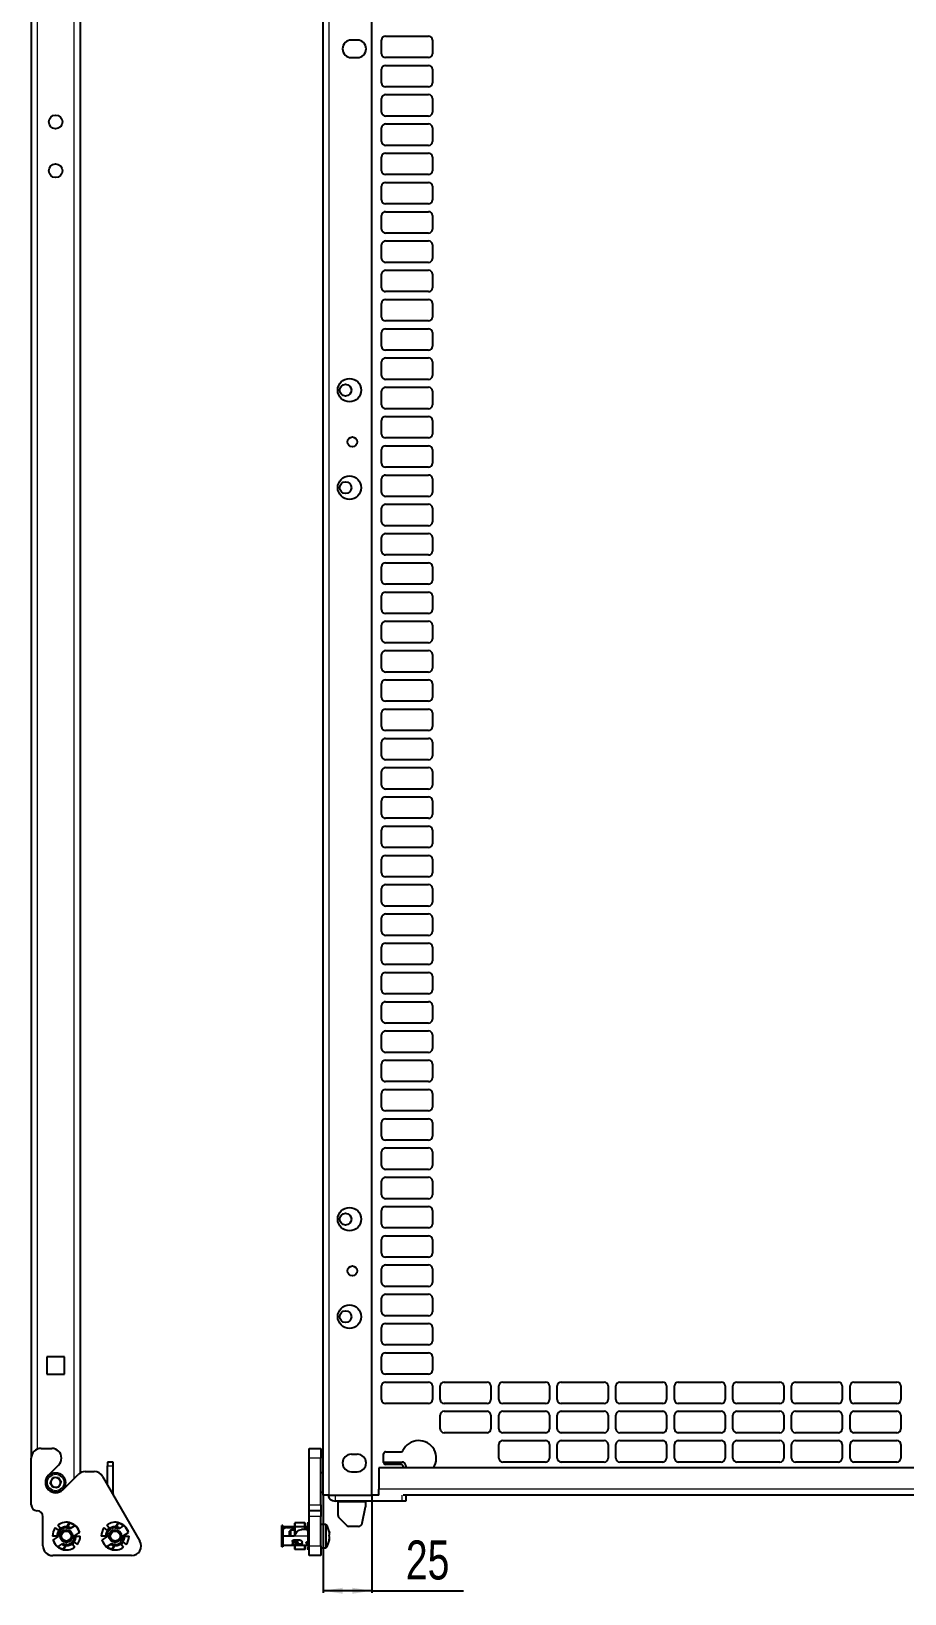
# Model space of a CAD drawing. Header units: millimetres. Extents: x -795 to 1020, y 148 to 1992.
# Drawn here: x 119 to 567, y 306 to 1107 of the extents above; entities that cross this region are included whole.
import ezdxf

# ---------------------------------------------------------------- set-up
doc = ezdxf.new("R2010")
doc.units = ezdxf.units.MM
doc.layers.add('FORMAT', color=7, linetype='Continuous')
doc.styles.add('SLDTEXTSTYLE0', font='TXT', dxfattribs={"width": 0.75})
doc.dimstyles.new('SLDDIMSTYLE0', dxfattribs={"dimtxt": 20, "dimasz": 10, "dimexe": 0, "dimexo": 0.0625, "dimgap": 5, "dimtad": 2, "dimdec": 1, "dimrnd": 1e-09, "dimzin": 12, "dimdsep": 46, "dimtxsty": 'SLDTEXTSTYLE0', "dimsah": 1, "dimcen": 0.09, "dimadec": 0, "dimazin": 3, "dimtfac": 1, "dimtofl": 0, "dimtmove": 0, "dimatfit": 3, "dimfxl": 0, "dimfrac": 2, "dimtolj": 1, "dimtzin": 12, "dimarcsym": 0})

# ---------------------------------------------------------------- blocks, each defined once
blk = doc.blocks.new('_D_7')
at = {"layer": 'FORMAT'}
for p, q in [((268.97, 356.13), (268.97, 306.14)), ((293.97, 356.13), (293.97, 306.14)), ((293.97, 307.14), (268.97, 307.14)), ((293.97, 307.14), (340.92, 307.14))]:
    blk.add_line(p, q, dxfattribs=at)
for points in [[(268.97, 307.14), (278.97, 305.6), (278.97, 308.68)], [(293.97, 307.14), (283.97, 308.68), (283.97, 305.6)]]:
    blk.add_solid(points, dxfattribs=at)
at = {"layer": 'FORMAT', "insert": (311.37, 332.92), "char_height": 20, "attachment_point": 1, "style": 'SLDTEXTSTYLE0'}
blk.add_mtext('25', dxfattribs=at)

msp = doc.modelspace()

# ---------------------------------------------------------------- linework, layer by layer
at = {"color": 8, "linetype": 'Continuous', "lineweight": 18}
for p, q in [((122.54, 1839.14), (122.54, 379.76)), ((141.34, 364.61), (141.34, 1839.14)), ((272.07, 356.14), (272.07, 1809.94)), ((158.44, 371.14), (161.44, 371.14)), ((267.82, 375.14), (261.82, 375.14)), ((161.2, 356.74), (161.44, 356.74)), ((275.07, 356.14), (275.07, 353.14)), ((290.72, 352.54), (276.57, 352.54)), ((926.47, 359.23), (297.47, 359.23)), ((309.42, 353.14), (309.42, 356.13)), ((261.82, 351.14), (267.82, 351.14)), ((267.82, 345.14), (261.82, 345.14)), ((248.52, 338.88), (248.52, 335.14)), ((261.12, 338.59), (261.12, 339.49)), ((270.14, 341.14), (270.14, 338.7)), ((270.14, 338.7), (270.14, 329.14)), ((270.58, 340.91), (270.58, 338.57)), ((270.58, 338.57), (270.58, 329.37)), ((248.52, 335.14), (248.52, 330.29)), ((253.72, 331.2), (253.72, 330.74)), ((261.12, 335.14), (254.12, 335.14)), ((257.02, 330.74), (257.02, 331.2)), ((260.87, 331.69), (260.87, 331.29)), ((261.12, 332.19), (261.12, 335.14)), ((261.12, 330.29), (261.12, 331.29)), ((261.82, 330.14), (267.82, 330.14))]:
    msp.add_line(p, q, dxfattribs=at)
at = {"color": 7, "linetype": 'Continuous', "lineweight": 25}
for p, q in [((144.44, 1839.14), (144.44, 367.52)), ((268.97, 356.14), (268.97, 1839.14)), ((119.44, 1809.94), (119.44, 375.14)), ((293.97, 356.14), (293.97, 1809.94)), ((286.47, 1102.14), (283.47, 1102.14)), ((298.97, 1095.14), (298.97, 1102.14)), ((300.97, 1104.14), (322.97, 1104.14)), ((324.97, 1102.14), (324.97, 1095.14)), ((283.47, 1093.14), (286.47, 1093.14)), ((322.97, 1093.14), (300.97, 1093.14)), ((298.97, 1080.14), (298.97, 1087.14)), ((300.97, 1089.14), (322.97, 1089.14)), ((324.97, 1087.14), (324.97, 1080.14)), ((322.97, 1078.14), (300.97, 1078.14)), ((300.97, 1074.14), (322.97, 1074.14)), ((298.97, 1065.14), (298.97, 1072.14)), ((324.97, 1072.14), (324.97, 1065.14)), ((322.97, 1063.14), (300.97, 1063.14)), ((300.97, 1059.14), (322.97, 1059.14)), ((298.97, 1050.14), (298.97, 1057.14)), ((324.97, 1057.14), (324.97, 1050.14)), ((298.97, 1035.14), (298.97, 1042.14)), ((322.97, 1048.14), (300.97, 1048.14)), ((300.97, 1044.14), (322.97, 1044.14)), ((324.97, 1042.14), (324.97, 1035.14)), ((298.97, 1020.14), (298.97, 1027.14)), ((322.97, 1033.14), (300.97, 1033.14)), ((300.97, 1029.14), (322.97, 1029.14)), ((324.97, 1027.14), (324.97, 1020.14)), ((322.97, 1018.14), (300.97, 1018.14)), ((298.97, 1005.14), (298.97, 1012.14)), ((300.97, 1014.14), (322.97, 1014.14)), ((324.97, 1012.14), (324.97, 1005.14)), ((322.97, 1003.14), (300.97, 1003.14)), ((298.97, 990.14), (298.97, 997.14)), ((300.97, 999.14), (322.97, 999.14)), ((324.97, 997.14), (324.97, 990.14)), ((322.97, 988.14), (300.97, 988.14)), ((298.97, 975.14), (298.97, 982.14)), ((300.97, 984.14), (322.97, 984.14)), ((324.97, 982.14), (324.97, 975.14)), ((322.97, 973.14), (300.97, 973.14)), ((298.97, 960.14), (298.97, 967.14)), ((300.97, 969.14), (322.97, 969.14)), ((324.97, 967.14), (324.97, 960.14)), ((322.97, 958.14), (300.97, 958.14)), ((300.97, 954.14), (322.97, 954.14)), ((298.97, 945.14), (298.97, 952.14)), ((324.97, 952.14), (324.97, 945.14)), ((322.97, 943.14), (300.97, 943.14)), ((300.97, 939.14), (322.97, 939.14)), ((298.97, 930.14), (298.97, 937.14)), ((324.97, 937.14), (324.97, 930.14)), ((298.97, 915.14), (298.97, 922.14)), ((322.97, 928.14), (300.97, 928.14)), ((300.97, 924.14), (322.97, 924.14)), ((324.97, 922.14), (324.97, 915.14)), ((298.97, 900.14), (298.97, 907.14)), ((322.97, 913.14), (300.97, 913.14)), ((300.97, 909.14), (322.97, 909.14)), ((324.97, 907.14), (324.97, 900.14)), ((322.97, 898.14), (300.97, 898.14)), ((298.97, 885.14), (298.97, 892.14)), ((300.97, 894.14), (322.97, 894.14)), ((324.97, 892.14), (324.97, 885.14)), ((322.97, 883.14), (300.97, 883.14)), ((298.97, 870.14), (298.97, 877.14)), ((300.97, 879.14), (322.97, 879.14)), ((324.97, 877.14), (324.97, 870.14)), ((322.97, 868.14), (300.97, 868.14)), ((298.97, 855.14), (298.97, 862.14)), ((300.97, 864.14), (322.97, 864.14)), ((324.97, 862.14), (324.97, 855.14)), ((322.97, 853.14), (300.97, 853.14)), ((300.97, 849.14), (322.97, 849.14)), ((298.97, 840.14), (298.97, 847.14)), ((324.97, 847.14), (324.97, 840.14)), ((322.97, 838.14), (300.97, 838.14)), ((300.97, 834.14), (322.97, 834.14)), ((298.97, 825.14), (298.97, 832.14)), ((324.97, 832.14), (324.97, 825.14)), ((298.97, 810.14), (298.97, 817.14)), ((322.97, 823.14), (300.97, 823.14)), ((300.97, 819.14), (322.97, 819.14)), ((324.97, 817.14), (324.97, 810.14)), ((298.97, 795.14), (298.97, 802.14)), ((322.97, 808.14), (300.97, 808.14)), ((300.97, 804.14), (322.97, 804.14)), ((324.97, 802.14), (324.97, 795.14)), ((322.97, 793.14), (300.97, 793.14)), ((298.97, 780.14), (298.97, 787.14)), ((300.97, 789.14), (322.97, 789.14)), ((324.97, 787.14), (324.97, 780.14)), ((322.97, 778.14), (300.97, 778.14)), ((298.97, 765.14), (298.97, 772.14)), ((300.97, 774.14), (322.97, 774.14)), ((324.97, 772.14), (324.97, 765.14)), ((322.97, 763.14), (300.97, 763.14)), ((298.97, 750.14), (298.97, 757.14)), ((300.97, 759.14), (322.97, 759.14)), ((324.97, 757.14), (324.97, 750.14)), ((322.97, 748.14), (300.97, 748.14)), ((298.97, 735.14), (298.97, 742.14)), ((300.97, 744.14), (322.97, 744.14)), ((324.97, 742.14), (324.97, 735.14)), ((322.97, 733.14), (300.97, 733.14)), ((300.97, 729.14), (322.97, 729.14)), ((298.97, 720.14), (298.97, 727.14)), ((324.97, 727.14), (324.97, 720.14)), ((322.97, 718.14), (300.97, 718.14)), ((300.97, 714.14), (322.97, 714.14)), ((298.97, 705.14), (298.97, 712.14)), ((324.97, 712.14), (324.97, 705.14)), ((298.97, 690.14), (298.97, 697.14)), ((322.97, 703.14), (300.97, 703.14)), ((300.97, 699.14), (322.97, 699.14)), ((324.97, 697.14), (324.97, 690.14)), ((298.97, 675.14), (298.97, 682.14)), ((322.97, 688.14), (300.97, 688.14)), ((300.97, 684.14), (322.97, 684.14)), ((324.97, 682.14), (324.97, 675.14)), ((322.97, 673.14), (300.97, 673.14)), ((298.97, 660.14), (298.97, 667.14)), ((300.97, 669.14), (322.97, 669.14)), ((324.97, 667.14), (324.97, 660.14)), ((322.97, 658.14), (300.97, 658.14)), ((298.97, 645.14), (298.97, 652.14)), ((300.97, 654.14), (322.97, 654.14)), ((324.97, 652.14), (324.97, 645.14)), ((322.97, 643.14), (300.97, 643.14)), ((298.97, 630.14), (298.97, 637.14)), ((300.97, 639.14), (322.97, 639.14)), ((324.97, 637.14), (324.97, 630.14)), ((322.97, 628.14), (300.97, 628.14)), ((298.97, 615.14), (298.97, 622.14)), ((300.97, 624.14), (322.97, 624.14)), ((324.97, 622.14), (324.97, 615.14)), ((322.97, 613.14), (300.97, 613.14)), ((300.97, 609.14), (322.97, 609.14)), ((298.97, 600.14), (298.97, 607.14)), ((324.97, 607.14), (324.97, 600.14)), ((322.97, 598.14), (300.97, 598.14)), ((300.97, 594.14), (322.97, 594.14)), ((298.97, 585.14), (298.97, 592.14)), ((324.97, 592.14), (324.97, 585.14)), ((298.97, 570.14), (298.97, 577.14)), ((322.97, 583.14), (300.97, 583.14)), ((300.97, 579.14), (322.97, 579.14)), ((324.97, 577.14), (324.97, 570.14)), ((298.97, 555.14), (298.97, 562.14)), ((322.97, 568.14), (300.97, 568.14)), ((300.97, 564.14), (322.97, 564.14)), ((324.97, 562.14), (324.97, 555.14)), ((322.97, 553.14), (300.97, 553.14)), ((298.97, 540.14), (298.97, 547.14)), ((300.97, 549.14), (322.97, 549.14)), ((324.97, 547.14), (324.97, 540.14)), ((322.97, 538.14), (300.97, 538.14)), ((298.97, 525.14), (298.97, 532.14)), ((300.97, 534.14), (322.97, 534.14)), ((324.97, 532.14), (324.97, 525.14)), ((322.97, 523.14), (300.97, 523.14)), ((298.97, 510.14), (298.97, 517.14)), ((300.97, 519.14), (322.97, 519.14)), ((324.97, 517.14), (324.97, 510.14)), ((322.97, 508.14), (300.97, 508.14)), ((298.97, 495.14), (298.97, 502.14)), ((300.97, 504.14), (322.97, 504.14)), ((324.97, 502.14), (324.97, 495.14)), ((322.97, 493.14), (300.97, 493.14)), ((300.97, 489.14), (322.97, 489.14)), ((298.97, 480.14), (298.97, 487.14)), ((324.97, 487.14), (324.97, 480.14)), ((322.97, 478.14), (300.97, 478.14)), ((300.97, 474.14), (322.97, 474.14)), ((298.97, 465.14), (298.97, 472.14)), ((324.97, 472.14), (324.97, 465.14)), ((298.97, 450.14), (298.97, 457.14)), ((322.97, 463.14), (300.97, 463.14)), ((300.97, 459.14), (322.97, 459.14)), ((324.97, 457.14), (324.97, 450.14)), ((298.97, 435.14), (298.97, 442.14)), ((322.97, 448.14), (300.97, 448.14)), ((300.97, 444.14), (322.97, 444.14)), ((324.97, 442.14), (324.97, 435.14)), ((322.97, 433.14), (300.97, 433.14)), ((136.44, 427.14), (127.44, 427.14)), ((127.44, 427.14), (127.44, 418.14)), ((136.44, 418.14), (136.44, 427.14)), ((298.97, 420.14), (298.97, 427.14)), ((300.97, 429.14), (322.97, 429.14)), ((324.97, 427.14), (324.97, 420.14)), ((127.44, 418.14), (136.44, 418.14)), ((322.97, 418.14), (300.97, 418.14)), ((298.97, 405.14), (298.97, 412.14)), ((300.97, 414.14), (322.97, 414.14)), ((324.97, 412.14), (324.97, 405.14)), ((328.97, 405.14), (328.97, 412.14)), ((330.97, 414.14), (352.97, 414.14)), ((354.97, 412.14), (354.97, 405.14)), ((358.97, 405.14), (358.97, 412.14)), ((360.97, 414.14), (382.97, 414.14)), ((384.97, 412.14), (384.97, 405.14)), ((388.97, 405.14), (388.97, 412.14)), ((390.97, 414.14), (412.97, 414.14)), ((414.97, 412.14), (414.97, 405.14)), ((418.97, 405.14), (418.97, 412.14)), ((420.97, 414.14), (442.97, 414.14)), ((444.97, 412.14), (444.97, 405.14)), ((448.97, 405.14), (448.97, 412.14)), ((450.97, 414.14), (472.97, 414.14)), ((474.97, 412.14), (474.97, 405.14)), ((478.97, 405.14), (478.97, 412.14)), ((480.97, 414.14), (502.97, 414.14)), ((504.97, 412.14), (504.97, 405.14)), ((508.97, 405.14), (508.97, 412.14)), ((510.97, 414.14), (532.97, 414.14)), ((534.97, 412.14), (534.97, 405.14)), ((538.97, 405.14), (538.97, 412.14)), ((540.97, 414.14), (562.97, 414.14)), ((564.97, 412.14), (564.97, 405.14)), ((322.97, 403.14), (300.97, 403.14)), ((352.97, 403.14), (330.97, 403.14)), ((382.97, 403.14), (360.97, 403.14)), ((412.97, 403.14), (390.97, 403.14)), ((442.97, 403.14), (420.97, 403.14)), ((472.97, 403.14), (450.97, 403.14)), ((502.97, 403.14), (480.97, 403.14)), ((532.97, 403.14), (510.97, 403.14)), ((562.97, 403.14), (540.97, 403.14)), ((328.97, 390.14), (328.97, 397.14)), ((330.97, 399.14), (352.97, 399.14)), ((354.97, 397.14), (354.97, 390.14)), ((358.97, 390.14), (358.97, 397.14)), ((360.97, 399.14), (382.97, 399.14)), ((384.97, 397.14), (384.97, 390.14)), ((388.97, 390.14), (388.97, 397.14)), ((390.97, 399.14), (412.97, 399.14)), ((414.97, 397.14), (414.97, 390.14)), ((418.97, 390.14), (418.97, 397.14)), ((420.97, 399.14), (442.97, 399.14)), ((444.97, 397.14), (444.97, 390.14)), ((448.97, 390.14), (448.97, 397.14)), ((450.97, 399.14), (472.97, 399.14)), ((474.97, 397.14), (474.97, 390.14)), ((478.97, 390.14), (478.97, 397.14)), ((480.97, 399.14), (502.97, 399.14)), ((504.97, 397.14), (504.97, 390.14)), ((508.97, 390.14), (508.97, 397.14)), ((510.97, 399.14), (532.97, 399.14)), ((534.97, 397.14), (534.97, 390.14)), ((538.97, 390.14), (538.97, 397.14)), ((540.97, 399.14), (562.97, 399.14)), ((564.97, 397.14), (564.97, 390.14)), ((352.97, 388.14), (330.97, 388.14)), ((382.97, 388.14), (360.97, 388.14)), ((412.97, 388.14), (390.97, 388.14)), ((442.97, 388.14), (420.97, 388.14)), ((472.97, 388.14), (450.97, 388.14)), ((502.97, 388.14), (480.97, 388.14)), ((532.97, 388.14), (510.97, 388.14)), ((562.97, 388.14), (540.97, 388.14)), ((124.44, 380.14), (129.94, 380.14)), ((261.82, 380.14), (267.82, 380.14)), ((261.82, 375.14), (261.82, 380.14)), ((267.82, 380.14), (267.82, 375.14)), ((283.47, 377.14), (286.47, 377.14)), ((299.97, 372.88), (299.97, 377.38)), ((300.97, 378.38), (308.92, 378.38)), ((358.97, 375.14), (358.97, 382.14)), ((360.97, 384.14), (382.97, 384.14)), ((384.97, 382.14), (384.97, 375.14)), ((388.97, 375.14), (388.97, 382.14)), ((390.97, 384.14), (412.97, 384.14)), ((414.97, 382.14), (414.97, 375.14)), ((418.97, 375.14), (418.97, 382.14)), ((420.97, 384.14), (442.97, 384.14)), ((444.97, 382.14), (444.97, 375.14)), ((448.97, 375.14), (448.97, 382.14)), ((450.97, 384.14), (472.97, 384.14)), ((474.97, 382.14), (474.97, 375.14)), ((478.97, 375.14), (478.97, 382.14)), ((480.97, 384.14), (502.97, 384.14)), ((504.97, 382.14), (504.97, 375.14)), ((508.97, 375.14), (508.97, 382.14)), ((510.97, 384.14), (532.97, 384.14)), ((534.97, 382.14), (534.97, 375.14)), ((538.97, 375.14), (538.97, 382.14)), ((540.97, 384.14), (562.97, 384.14)), ((564.97, 382.14), (564.97, 375.14)), ((119.44, 351.14), (119.44, 375.14)), ((133.48, 371.6), (128.23, 366.35)), ((134.94, 375.14), (134.94, 375.13)), ((161.44, 373.14), (158.44, 373.14)), ((158.44, 373.14), (158.44, 371.14)), ((158.44, 361.51), (158.44, 371.14)), ((161.44, 371.14), (161.44, 373.14)), ((161.44, 356.74), (161.44, 371.14)), ((261.82, 351.14), (261.82, 375.14)), ((267.82, 351.14), (267.82, 375.14)), ((926.47, 370.13), (297.47, 370.13)), ((297.47, 370.13), (297.47, 359.23)), ((299.97, 373.14), (309.42, 373.14)), ((308.92, 371.88), (300.97, 371.88)), ((310.48, 370.13), (309.82, 371.3)), ((311.42, 371.14), (311.42, 370.13)), ((382.97, 373.14), (360.97, 373.14)), ((412.97, 373.14), (390.97, 373.14)), ((442.97, 373.14), (420.97, 373.14)), ((472.97, 373.14), (450.97, 373.14)), ((502.97, 373.14), (480.97, 373.14)), ((532.97, 373.14), (510.97, 373.14)), ((562.97, 373.14), (540.97, 373.14)), ((130.31, 365.02), (129.07, 362.41)), ((130.7, 360.03), (129.07, 362.41)), ((133.18, 365.25), (130.31, 365.02)), ((133.18, 365.25), (134.82, 362.87)), ((133.58, 360.26), (134.82, 362.87)), ((135.66, 358.93), (143.51, 366.78)), ((147.05, 368.25), (151.67, 368.25)), ((156, 365.75), (175.11, 332.64)), ((268.97, 367.64), (267.82, 367.64)), ((283.47, 368.14), (286.47, 368.14)), ((133.58, 360.26), (130.7, 360.03)), ((161.44, 356.74), (161.42, 356.35)), ((267.82, 357.64), (268.97, 357.64)), ((272.07, 356.14), (268.97, 356.14)), ((272.07, 356.14), (293.97, 356.14)), ((309.42, 353.14), (275.07, 353.14)), ((276.57, 353.14), (276.57, 352.54)), ((276.57, 352.54), (276.57, 345.97)), ((290.72, 353.14), (290.72, 352.54)), ((290.72, 352.54), (290.72, 350.14)), ((297.47, 356.14), (293.97, 356.14)), ((297.47, 356.13), (297.47, 359.23)), ((311.42, 353.14), (309.42, 353.14)), ((913.39, 356.13), (310.04, 356.13)), ((311.42, 356.13), (311.42, 353.14)), ((125.44, 330.14), (125.44, 345.14)), ((261.82, 348.14), (261.82, 351.14)), ((267.82, 348.14), (261.82, 348.14)), ((261.82, 345.14), (261.82, 348.14)), ((261.82, 330.14), (261.82, 345.14)), ((267.82, 351.14), (267.82, 348.14)), ((267.82, 348.14), (267.82, 345.14)), ((267.82, 330.14), (267.82, 345.14)), ((277.15, 344.55), (280.98, 340.72)), ((289.04, 341.75), (290.72, 350.14)), ((133.39, 338.25), (131.81, 339.46)), ((134.33, 339.2), (133.12, 340.77)), ((134.28, 339.18), (133.4, 338.31)), ((137.44, 340.19), (137.44, 339.99)), ((137.44, 340.19), (137.87, 340.17)), ((137.44, 339.99), (137.44, 339.29)), ((137.44, 339.44), (137.47, 339.49)), ((137.69, 339.46), (137.59, 339.29)), ((137.74, 339.95), (138.91, 341.98)), ((139.01, 341.76), (137.95, 339.92)), ((138.91, 341.98), (139.01, 341.76)), ((141.86, 340.57), (139.25, 338.88)), ((139.49, 339.53), (139.28, 339.08)), ((141.59, 335.27), (144.2, 336.96)), ((144.16, 336.94), (144.3, 336.98)), ((158.39, 338.25), (156.81, 339.46)), ((159.33, 339.2), (158.12, 340.77)), ((159.28, 339.18), (158.4, 338.31)), ((162.44, 340.19), (162.44, 339.99)), ((162.44, 340.19), (162.87, 340.17)), ((162.44, 339.99), (162.44, 339.29)), ((162.44, 339.44), (162.47, 339.49)), ((162.69, 339.46), (162.59, 339.29)), ((162.74, 339.95), (163.91, 341.98)), ((164.01, 341.76), (162.95, 339.92)), ((163.91, 341.98), (164.01, 341.76)), ((166.86, 340.57), (164.25, 338.88)), ((164.49, 339.53), (164.28, 339.08)), ((166.59, 335.27), (169.2, 336.96)), ((169.16, 336.94), (169.3, 336.98)), ((248.32, 340.57), (247.82, 340.57)), ((247.82, 336.96), (247.82, 340.57)), ((248.32, 336.96), (247.82, 336.96)), ((247.82, 335.27), (247.82, 336.96)), ((248.32, 340.57), (248.32, 336.96)), ((248.32, 336.96), (248.32, 335.27)), ((250.52, 339.99), (248.52, 339.99)), ((249.02, 339.53), (248.52, 339.53)), ((248.52, 339.53), (248.52, 339.08)), ((248.52, 339.08), (249.02, 339.08)), ((249.02, 339.08), (249.02, 339.53)), ((250.52, 339.49), (250.52, 339.99)), ((254.42, 339.99), (250.52, 339.99)), ((250.52, 339.49), (254.42, 339.49)), ((252.32, 338.14), (251.82, 337.64)), ((251.82, 335.14), (251.82, 337.64)), ((254.42, 338.14), (252.32, 338.14)), ((252.32, 338.14), (252.32, 335.14)), ((253.22, 338.84), (253.22, 338.68)), ((253.22, 338.68), (254.42, 338.8)), ((253.22, 338.68), (253.22, 338.14)), ((253.72, 339.08), (254.42, 339.08)), ((255.27, 337.14), (254.12, 335.14)), ((254.53, 341.98), (254.42, 341.76)), ((254.42, 339.81), (254.42, 341.76)), ((254.53, 339.83), (254.42, 339.81)), ((254.42, 337.14), (254.42, 339.81)), ((254.53, 337.14), (254.42, 337.14)), ((254.42, 335.66), (254.42, 337.14)), ((254.53, 341.98), (254.53, 339.83)), ((259.62, 341.98), (254.53, 341.98)), ((259.62, 339.83), (254.53, 339.83)), ((254.53, 339.83), (254.53, 337.14)), ((255.27, 337.14), (254.53, 337.14)), ((254.53, 337.14), (254.53, 335.86)), ((258.22, 338.64), (260.37, 338.64)), ((259.62, 339.83), (259.62, 341.98)), ((259.82, 341.85), (259.62, 341.98)), ((259.82, 339.82), (259.62, 339.83)), ((259.62, 338.64), (259.62, 339.83)), ((259.82, 341.85), (259.82, 339.82)), ((261.12, 339.99), (259.82, 339.99)), ((259.82, 339.82), (259.82, 338.64)), ((259.82, 339.49), (261.12, 339.49)), ((261.02, 339.29), (259.82, 339.29)), ((261.02, 339.29), (261.02, 338.26)), ((261.02, 338.59), (261.12, 338.59)), ((261.32, 338.14), (261.07, 338.14)), ((261.12, 337.89), (261.12, 335.14)), ((261.32, 336.58), (261.12, 336.59)), ((261.82, 342.24), (261.32, 342.24)), ((261.32, 336.98), (261.32, 342.24)), ((261.32, 336.98), (261.82, 336.98)), ((261.32, 336.45), (261.32, 336.98)), ((261.82, 336.45), (261.32, 336.45)), ((270.14, 341.14), (267.82, 341.14)), ((287.08, 340.14), (282.4, 340.14)), ((132.39, 335.14), (130.34, 335.14)), ((130.72, 333.34), (130.59, 333.3)), ((133.3, 335.01), (130.69, 333.31)), ((132.39, 335.14), (132.59, 335.14)), ((132.59, 335.14), (133.29, 335.14)), ((132.59, 334.55), (132.59, 335.14)), ((133.03, 329.71), (135.64, 331.4)), ((133.09, 335.14), (133.09, 334.88)), ((135.39, 330.74), (135.61, 331.2)), ((135.88, 328.52), (136.94, 330.36)), ((135.88, 328.52), (135.98, 328.29)), ((137.15, 330.33), (135.98, 328.29)), ((137.44, 330.09), (137.02, 330.11)), ((137.2, 330.82), (137.3, 330.99)), ((137.44, 330.84), (137.42, 330.79)), ((137.44, 330.29), (137.44, 330.99)), ((137.44, 330.09), (137.44, 330.29)), ((140.56, 331.08), (141.77, 329.51)), ((140.61, 331.1), (141.48, 331.97)), ((141.5, 332.03), (143.08, 330.82)), ((142.29, 335.14), (141.59, 335.14)), ((141.79, 335.14), (141.79, 335.4)), ((142.29, 335.73), (142.29, 335.14)), ((142.49, 335.14), (142.29, 335.14)), ((142.49, 335.14), (144.54, 335.14)), ((157.39, 335.14), (155.34, 335.14)), ((155.72, 333.34), (155.59, 333.3)), ((158.3, 335.01), (155.69, 333.31)), ((157.39, 335.14), (157.59, 335.14)), ((157.59, 335.14), (158.29, 335.14)), ((157.59, 334.55), (157.59, 335.14)), ((158.03, 329.71), (160.64, 331.4)), ((158.09, 335.14), (158.09, 334.88)), ((160.39, 330.74), (160.61, 331.2)), ((160.88, 328.52), (161.94, 330.36)), ((160.88, 328.52), (160.98, 328.29)), ((162.15, 330.33), (160.98, 328.29)), ((162.44, 330.09), (162.02, 330.11)), ((162.2, 330.82), (162.3, 330.99)), ((162.44, 330.84), (162.42, 330.79)), ((162.44, 330.29), (162.44, 330.99)), ((162.44, 330.09), (162.44, 330.29)), ((165.56, 331.08), (166.77, 329.51)), ((165.61, 331.1), (166.48, 331.97)), ((166.5, 332.03), (168.08, 330.82)), ((167.29, 335.14), (166.59, 335.14)), ((166.79, 335.14), (166.79, 335.4)), ((167.29, 335.73), (167.29, 335.14)), ((167.49, 335.14), (167.29, 335.14)), ((167.49, 335.14), (169.54, 335.14)), ((248.32, 335.27), (247.82, 335.27)), ((247.82, 335.14), (247.82, 335.27)), ((248.52, 335.14), (247.82, 335.14)), ((247.82, 330.99), (247.82, 335.14)), ((247.82, 329.71), (247.82, 330.99)), ((248.32, 329.71), (247.82, 329.71)), ((248.32, 335.27), (248.32, 335.14)), ((248.32, 330.32), (248.32, 329.71)), ((254.12, 335.14), (248.52, 335.14)), ((250.52, 330.29), (248.52, 330.29)), ((261.12, 330.29), (250.52, 330.29)), ((253.22, 332.32), (253.22, 332.65)), ((253.22, 332.32), (253.22, 331.19)), ((253.22, 330.98), (253.22, 331.19)), ((257.02, 333.09), (253.72, 333.09)), ((257.02, 330.74), (253.72, 330.74)), ((254.42, 332.37), (254.42, 333.09)), ((254.42, 328.52), (254.42, 330.29)), ((254.42, 328.52), (254.53, 328.29)), ((254.53, 333.09), (254.53, 332.32)), ((254.53, 330.29), (254.53, 328.29)), ((255.3, 331.2), (257.02, 331.2)), ((256.1, 332.08), (255.87, 332.38)), ((256.15, 331.95), (256.15, 331.92)), ((258.22, 331.39), (258.22, 332.07)), ((259.62, 328.29), (259.62, 330.29)), ((259.62, 328.29), (259.82, 328.43)), ((259.82, 330.29), (259.82, 328.43)), ((260.32, 331.65), (260.32, 331.77)), ((260.87, 332.19), (261.12, 332.19)), ((260.87, 331.69), (261.12, 331.69)), ((260.87, 331.29), (261.12, 331.29)), ((261.02, 332.14), (261.28, 332.14)), ((261.02, 332.14), (261.02, 331.69)), ((261.32, 335.14), (261.12, 335.14)), ((261.32, 330.82), (261.32, 335.14)), ((261.32, 335.14), (261.82, 335.14)), ((261.82, 330.82), (261.32, 330.82)), ((261.32, 330.82), (261.32, 329.51)), ((261.82, 329.51), (261.32, 329.51)), ((261.32, 328.04), (261.32, 329.51)), ((261.82, 325.14), (261.82, 330.14)), ((267.82, 330.14), (267.82, 325.14)), ((267.82, 329.14), (270.14, 329.14)), ((170.78, 325.14), (130.44, 325.14)), ((259.62, 328.29), (254.53, 328.29)), ((261.32, 328.04), (261.82, 328.04)), ((267.82, 325.14), (261.82, 325.14))]:
    msp.add_line(p, q, dxfattribs=at)
at = {"color": 7, "linetype": 'Continuous', "lineweight": 25, "flags": 128}
for points in [[(248.52, 339.99), (248.38, 339.98), (248.32, 339.96)], [(261.32, 339.52), (261.25, 339.5), (261.12, 339.49)], [(261.32, 338.61), (261.25, 338.6), (261.12, 338.59)], [(261.02, 332.01), (261.06, 332.1), (261.07, 332.14)], [(261.32, 332.06), (261.31, 332.09), (261.3, 332.11), (261.28, 332.13), (261.26, 332.15), (261.23, 332.17), (261.19, 332.18), (261.16, 332.18), (261.12, 332.19)], [(261.32, 331.66), (261.25, 331.68), (261.12, 331.69)]]:
    msp.add_lwpolyline(points, dxfattribs=at)
at = {"color": 7, "linetype": 'Continuous', "lineweight": 25}
for centre, radius in [((131.94, 1060.14), 3.5), ((131.94, 1035.14), 3.5), ((282.47, 922.64), 6), ((280.47, 922.64), 3), ((283.97, 896.14), 2.5), ((282.47, 872.64), 6), ((280.47, 872.64), 3), ((282.47, 497.64), 6), ((280.47, 497.64), 3), ((283.97, 471.14), 2.5), ((282.47, 447.64), 6), ((280.47, 447.64), 3), ((131.94, 362.64), 5), ((137.44, 335.14), 3.25), ((137.44, 335.14), 3), ((137.44, 335.14), 2.5), ((162.44, 335.14), 3.25), ((162.44, 335.14), 3), ((162.44, 335.14), 2.5)]:
    msp.add_circle(centre, radius, dxfattribs=at)
at = {"color": 8, "linetype": 'Continuous', "lineweight": 18}
msp.add_circle((131.94, 362.64), 4.2, dxfattribs=at)
at = {"color": 7, "linetype": 'Continuous', "lineweight": 25}
for centre, radius, start, end in [((283.47, 1097.64), 4.5, 90, 270), ((286.47, 1097.64), 4.5, 270, 90), ((300.97, 1102.14), 2, 90, 180), ((322.97, 1102.14), 2, 0, 90), ((300.97, 1095.14), 2, 180, 270), ((322.97, 1095.14), 2, 270, 0), ((300.97, 1087.14), 2, 90, 180), ((322.97, 1087.14), 2, 0, 90), ((300.97, 1080.14), 2, 180, 270), ((300.97, 1072.14), 2, 90, 180), ((322.97, 1080.14), 2, 270, 0), ((322.97, 1072.14), 2, 0, 90), ((300.97, 1065.14), 2, 180, 270), ((300.97, 1057.14), 2, 90, 180), ((322.97, 1065.14), 2, 270, 0), ((322.97, 1057.14), 2, 0, 90), ((300.97, 1050.14), 2, 180, 270), ((322.97, 1050.14), 2, 270, 0), ((300.97, 1042.14), 2, 90, 180), ((322.97, 1042.14), 2, 0, 90), ((300.97, 1035.14), 2, 180, 270), ((322.97, 1035.14), 2, 270, 0), ((300.97, 1027.14), 2, 90, 180), ((322.97, 1027.14), 2, 0, 90), ((300.97, 1020.14), 2, 180, 270), ((322.97, 1020.14), 2, 270, 0), ((300.97, 1012.14), 2, 90, 180), ((322.97, 1012.14), 2, 0, 90), ((300.97, 1005.14), 2, 180, 270), ((322.97, 1005.14), 2, 270, 0), ((300.97, 997.14), 2, 90, 180), ((322.97, 997.14), 2, 0, 90), ((300.97, 990.14), 2, 180, 270), ((322.97, 990.14), 2, 270, 0), ((300.97, 982.14), 2, 90, 180), ((322.97, 982.14), 2, 0, 90), ((300.97, 975.14), 2, 180, 270), ((322.97, 975.14), 2, 270, 0), ((300.97, 967.14), 2, 90, 180), ((322.97, 967.14), 2, 0, 90), ((300.97, 960.14), 2, 180, 270), ((300.97, 952.14), 2, 90, 180), ((322.97, 960.14), 2, 270, 0), ((322.97, 952.14), 2, 0, 90), ((300.97, 945.14), 2, 180, 270), ((300.97, 937.14), 2, 90, 180), ((322.97, 945.14), 2, 270, 0), ((322.97, 937.14), 2, 0, 90), ((300.97, 930.14), 2, 180, 270), ((322.97, 930.14), 2, 270, 0), ((300.97, 922.14), 2, 90, 180), ((322.97, 922.14), 2, 0, 90), ((300.97, 915.14), 2, 180, 270), ((322.97, 915.14), 2, 270, 0), ((300.97, 907.14), 2, 90, 180), ((322.97, 907.14), 2, 0, 90), ((300.97, 900.14), 2, 180, 270), ((322.97, 900.14), 2, 270, 0), ((300.97, 892.14), 2, 90, 180), ((322.97, 892.14), 2, 0, 90), ((300.97, 885.14), 2, 180, 270), ((322.97, 885.14), 2, 270, 0), ((300.97, 877.14), 2, 90, 180), ((322.97, 877.14), 2, 0, 90), ((300.97, 870.14), 2, 180, 270), ((322.97, 870.14), 2, 270, 0), ((300.97, 862.14), 2, 90, 180), ((322.97, 862.14), 2, 0, 90), ((300.97, 855.14), 2, 180, 270), ((300.97, 847.14), 2, 90, 180), ((322.97, 855.14), 2, 270, 0), ((322.97, 847.14), 2, 0, 90), ((300.97, 840.14), 2, 180, 270), ((300.97, 832.14), 2, 90, 180), ((322.97, 840.14), 2, 270, 0), ((322.97, 832.14), 2, 0, 90), ((300.97, 825.14), 2, 180, 270), ((322.97, 825.14), 2, 270, 0), ((300.97, 817.14), 2, 90, 180), ((322.97, 817.14), 2, 0, 90), ((300.97, 810.14), 2, 180, 270), ((322.97, 810.14), 2, 270, 0), ((300.97, 802.14), 2, 90, 180), ((322.97, 802.14), 2, 0, 90), ((300.97, 795.14), 2, 180, 270), ((322.97, 795.14), 2, 270, 0), ((300.97, 787.14), 2, 90, 180), ((322.97, 787.14), 2, 0, 90), ((300.97, 780.14), 2, 180, 270), ((322.97, 780.14), 2, 270, 0), ((300.97, 772.14), 2, 90, 180), ((322.97, 772.14), 2, 0, 90), ((300.97, 765.14), 2, 180, 270), ((322.97, 765.14), 2, 270, 0), ((300.97, 757.14), 2, 90, 180), ((322.97, 757.14), 2, 0, 90), ((300.97, 750.14), 2, 180, 270), ((322.97, 750.14), 2, 270, 0), ((300.97, 742.14), 2, 90, 180), ((322.97, 742.14), 2, 0, 90), ((300.97, 735.14), 2, 180, 270), ((300.97, 727.14), 2, 90, 180), ((322.97, 735.14), 2, 270, 0), ((322.97, 727.14), 2, 0, 90), ((300.97, 720.14), 2, 180, 270), ((300.97, 712.14), 2, 90, 180), ((322.97, 720.14), 2, 270, 0), ((322.97, 712.14), 2, 0, 90), ((300.97, 705.14), 2, 180, 270), ((322.97, 705.14), 2, 270, 0), ((300.97, 697.14), 2, 90, 180), ((322.97, 697.14), 2, 0, 90), ((300.97, 690.14), 2, 180, 270), ((322.97, 690.14), 2, 270, 0), ((300.97, 682.14), 2, 90, 180), ((322.97, 682.14), 2, 0, 90), ((300.97, 675.14), 2, 180, 270), ((322.97, 675.14), 2, 270, 0), ((300.97, 667.14), 2, 90, 180), ((322.97, 667.14), 2, 0, 90), ((300.97, 660.14), 2, 180, 270), ((322.97, 660.14), 2, 270, 0), ((300.97, 652.14), 2, 90, 180), ((322.97, 652.14), 2, 0, 90), ((300.97, 645.14), 2, 180, 270), ((322.97, 645.14), 2, 270, 0), ((300.97, 637.14), 2, 90, 180), ((322.97, 637.14), 2, 0, 90), ((300.97, 630.14), 2, 180, 270), ((322.97, 630.14), 2, 270, 0), ((300.97, 622.14), 2, 90, 180), ((322.97, 622.14), 2, 0, 90), ((300.97, 615.14), 2, 180, 270), ((300.97, 607.14), 2, 90, 180), ((322.97, 615.14), 2, 270, 0), ((322.97, 607.14), 2, 0, 90), ((300.97, 600.14), 2, 180, 270), ((300.97, 592.14), 2, 90, 180), ((322.97, 600.14), 2, 270, 0), ((322.97, 592.14), 2, 0, 90), ((300.97, 585.14), 2, 180, 270), ((322.97, 585.14), 2, 270, 0), ((300.97, 577.14), 2, 90, 180), ((322.97, 577.14), 2, 0, 90), ((300.97, 570.14), 2, 180, 270), ((322.97, 570.14), 2, 270, 0), ((300.97, 562.14), 2, 90, 180), ((322.97, 562.14), 2, 0, 90), ((300.97, 555.14), 2, 180, 270), ((322.97, 555.14), 2, 270, 0), ((300.97, 547.14), 2, 90, 180), ((322.97, 547.14), 2, 0, 90), ((300.97, 540.14), 2, 180, 270), ((322.97, 540.14), 2, 270, 0), ((300.97, 532.14), 2, 90, 180), ((322.97, 532.14), 2, 0, 90), ((300.97, 525.14), 2, 180, 270), ((322.97, 525.14), 2, 270, 0), ((300.97, 517.14), 2, 90, 180), ((322.97, 517.14), 2, 0, 90), ((300.97, 510.14), 2, 180, 270), ((322.97, 510.14), 2, 270, 0), ((300.97, 502.14), 2, 90, 180), ((322.97, 502.14), 2, 0, 90), ((300.97, 495.14), 2, 180, 270), ((300.97, 487.14), 2, 90, 180), ((322.97, 495.14), 2, 270, 0), ((322.97, 487.14), 2, 0, 90), ((300.97, 480.14), 2, 180, 270), ((300.97, 472.14), 2, 90, 180), ((322.97, 480.14), 2, 270, 0), ((322.97, 472.14), 2, 0, 90), ((300.97, 465.14), 2, 180, 270), ((322.97, 465.14), 2, 270, 0), ((300.97, 457.14), 2, 90, 180), ((322.97, 457.14), 2, 0, 90), ((300.97, 450.14), 2, 180, 270), ((322.97, 450.14), 2, 270, 0), ((300.97, 442.14), 2, 90, 180), ((322.97, 442.14), 2, 0, 90), ((300.97, 435.14), 2, 180, 270), ((322.97, 435.14), 2, 270, 0), ((300.97, 427.14), 2, 90, 180), ((322.97, 427.14), 2, 0, 90), ((300.97, 420.14), 2, 180, 270), ((322.97, 420.14), 2, 270, 0), ((300.97, 412.14), 2, 90, 180), ((322.97, 412.14), 2, 0, 90), ((330.97, 412.14), 2, 90, 180), ((352.97, 412.14), 2, 0, 90), ((360.97, 412.14), 2, 90, 180), ((382.97, 412.14), 2, 0, 90), ((390.97, 412.14), 2, 90, 180), ((412.97, 412.14), 2, 0, 90), ((420.97, 412.14), 2, 90, 180), ((442.97, 412.14), 2, 0, 90), ((450.97, 412.14), 2, 90, 180), ((472.97, 412.14), 2, 0, 90), ((480.97, 412.14), 2, 90, 180), ((502.97, 412.14), 2, 0, 90), ((510.97, 412.14), 2, 90, 180), ((532.97, 412.14), 2, 0, 90), ((540.97, 412.14), 2, 90, 180), ((562.97, 412.14), 2, 0, 90), ((300.97, 405.14), 2, 180, 270), ((322.97, 405.14), 2, 270, 0), ((330.97, 405.14), 2, 180, 270), ((352.97, 405.14), 2, 270, 0), ((360.97, 405.14), 2, 180, 270), ((382.97, 405.14), 2, 270, 0), ((390.97, 405.14), 2, 180, 270), ((412.97, 405.14), 2, 270, 0), ((420.97, 405.14), 2, 180, 270), ((442.97, 405.14), 2, 270, 0), ((450.97, 405.14), 2, 180, 270), ((472.97, 405.14), 2, 270, 0), ((480.97, 405.14), 2, 180, 270), ((502.97, 405.14), 2, 270, 0), ((510.97, 405.14), 2, 180, 270), ((532.97, 405.14), 2, 270, 0), ((540.97, 405.14), 2, 180, 270), ((562.97, 405.14), 2, 270, 0), ((330.97, 397.14), 2, 90, 180), ((352.97, 397.14), 2, 0, 90), ((360.97, 397.14), 2, 90, 180), ((382.97, 397.14), 2, 0, 90), ((390.97, 397.14), 2, 90, 180), ((412.97, 397.14), 2, 0, 90), ((420.97, 397.14), 2, 90, 180), ((442.97, 397.14), 2, 0, 90), ((450.97, 397.14), 2, 90, 180), ((472.97, 397.14), 2, 0, 90), ((480.97, 397.14), 2, 90, 180), ((502.97, 397.14), 2, 0, 90), ((510.97, 397.14), 2, 90, 180), ((532.97, 397.14), 2, 0, 90), ((540.97, 397.14), 2, 90, 180), ((562.97, 397.14), 2, 0, 90), ((330.97, 390.14), 2, 180, 270), ((352.97, 390.14), 2, 270, 0), ((360.97, 390.14), 2, 180, 270), ((382.97, 390.14), 2, 270, 0), ((390.97, 390.14), 2, 180, 270), ((412.97, 390.14), 2, 270, 0), ((420.97, 390.14), 2, 180, 270), ((442.97, 390.14), 2, 270, 0), ((450.97, 390.14), 2, 180, 270), ((472.97, 390.14), 2, 270, 0), ((480.97, 390.14), 2, 180, 270), ((502.97, 390.14), 2, 270, 0), ((510.97, 390.14), 2, 180, 270), ((532.97, 390.14), 2, 270, 0), ((540.97, 390.14), 2, 180, 270), ((562.97, 390.14), 2, 270, 0), ((124.44, 375.14), 5, 90, 180), ((129.94, 375.14), 5, 0, 90), ((283.47, 372.64), 4.5, 90, 270), ((286.47, 372.64), 4.5, 270, 90), ((300.97, 377.38), 1, 90, 180), ((308.92, 379.38), 1, 270, 334.84934), ((317.97, 375.13), 9, 326.25101, 154.84934), ((360.97, 382.14), 2, 90, 180), ((382.97, 382.14), 2, 0, 90), ((390.97, 382.14), 2, 90, 180), ((412.97, 382.14), 2, 0, 90), ((420.97, 382.14), 2, 90, 180), ((442.97, 382.14), 2, 0, 90), ((450.97, 382.14), 2, 90, 180), ((472.97, 382.14), 2, 0, 90), ((480.97, 382.14), 2, 90, 180), ((502.97, 382.14), 2, 0, 90), ((510.97, 382.14), 2, 90, 180), ((532.97, 382.14), 2, 0, 90), ((540.97, 382.14), 2, 90, 180), ((562.97, 382.14), 2, 0, 90), ((129.94, 375.13), 5, 315, 0), ((300.97, 372.88), 1, 180, 270), ((308.92, 370.88), 1, 25.15066, 90), ((309.42, 371.14), 2, 0, 90), ((360.97, 375.14), 2, 180, 270), ((382.97, 375.14), 2, 270, 0), ((390.97, 375.14), 2, 180, 270), ((412.97, 375.14), 2, 270, 0), ((420.97, 375.14), 2, 180, 270), ((442.97, 375.14), 2, 270, 0), ((450.97, 375.14), 2, 180, 270), ((472.97, 375.14), 2, 270, 0), ((480.97, 375.14), 2, 180, 270), ((502.97, 375.14), 2, 270, 0), ((510.97, 375.14), 2, 180, 270), ((532.97, 375.14), 2, 270, 0), ((540.97, 375.14), 2, 180, 270), ((562.97, 375.14), 2, 270, 0), ((131.94, 362.64), 5.25, 135, 315), ((131.94, 362.64), 2.5, 154.57429, 214.57429), ((131.94, 362.64), 2.5, 94.57429, 154.57429), ((131.94, 362.64), 2.5, 214.57429, 274.57429), ((131.94, 362.64), 2.5, 34.57429, 94.57429), ((131.94, 362.64), 2.5, 274.57429, 334.57429), ((131.94, 362.64), 2.5, 334.57429, 34.57429), ((147.05, 363.25), 5, 90, 135), ((151.67, 363.25), 5, 30, 90), ((275.07, 356.74), 3.6, 189.59407, 270), ((122.44, 351.14), 3, 180, 270), ((122.44, 345.14), 3, 0, 90), ((278.57, 345.97), 2, 180, 225), ((137.44, 335.14), 7.1, 142.5, 180), ((137.44, 335.14), 4.85, 90, 180), ((137.44, 335.14), 7.1, 15, 127.5), ((137.44, 335.14), 4.15, 64.20303, 90), ((137.44, 335.14), 7, 50.88713, 77.88713), ((137.44, 335.14), 6.8, 51.43185, 76.66436), ((137.44, 335.14), 7, 15.11287, 50.88713), ((162.44, 335.14), 7.1, 142.5, 180), ((162.44, 335.14), 4.85, 90, 180), ((162.44, 335.14), 7.1, 15, 127.5), ((162.44, 335.14), 4.15, 64.20303, 90), ((162.44, 335.14), 7, 50.88713, 77.88713), ((162.44, 335.14), 6.8, 51.43185, 76.66436), ((162.44, 335.14), 7, 15.11287, 50.88713), ((248.52, 339.29), 0.2, 90, 180), ((258.22, 337.89), 0.75, 90, 105.04836), ((260.37, 337.89), 0.75, 0, 90), ((261.12, 340.19), 0.2, 270, 0), ((261.22, 338.22), 0.0996, 305.53317, 356.07208), ((270.14, 340.6), 0.54, 35.25153, 90), ((262.42, 335.14), 10, 11.02634, 35.25153), ((282.4, 342.14), 2, 225, 270), ((287.08, 342.14), 2, 270, 348.69007), ((130.44, 330.14), 5, 180, 270), ((137.44, 335.14), 7.1, 195, 307.5), ((137.44, 335.14), 7, 195.11287, 230.88713), ((137.44, 335.14), 7, 230.88713, 257.88713), ((137.44, 335.14), 6.8, 231.43185, 256.66436), ((137.44, 335.14), 4.15, 180, 181.79697), ((137.44, 335.14), 4.15, 244.20303, 270), ((137.44, 335.14), 4.85, 270, 0), ((137.44, 335.14), 4.15, 0, 1.79697), ((137.44, 335.14), 7.1, 322.5, 0), ((162.44, 335.14), 7.1, 195, 307.5), ((162.44, 335.14), 7, 195.11287, 230.88713), ((162.44, 335.14), 7, 230.88713, 257.88713), ((162.44, 335.14), 6.8, 231.43185, 256.66436), ((162.44, 335.14), 4.15, 180, 181.79697), ((162.44, 335.14), 4.15, 244.20303, 270), ((162.44, 335.14), 4.85, 270, 0), ((162.44, 335.14), 4.15, 0, 1.79697), ((162.44, 335.14), 7.1, 322.5, 0), ((170.78, 330.14), 5, 270, 30), ((248.52, 330.99), 0.7, 180, 270), ((261.14, 331.11), 0.183, 7.33387, 95.81244), ((261.12, 330.09), 0.2, 0, 90), ((270.14, 329.68), 0.54, 270, 324.74847), ((262.42, 335.14), 10, 324.74847, 348.9291)]:
    msp.add_arc(centre, radius, start, end, dxfattribs=at)
at = {"color": 8, "linetype": 'Continuous', "lineweight": 18}
for centre, radius, start, end in [((137.44, 335.14), 5.05, 142.5, 180), ((137.44, 335.14), 4.15, 90, 180), ((137.44, 335.14), 5.05, 90, 127.5), ((162.44, 335.14), 5.05, 142.5, 180), ((162.44, 335.14), 4.15, 90, 180), ((162.44, 335.14), 5.05, 90, 127.5), ((137.44, 335.14), 4.15, 270, 0), ((137.44, 335.14), 5.05, 270, 307.5), ((137.44, 335.14), 5.05, 322.5, 0), ((162.44, 335.14), 4.15, 270, 0), ((162.44, 335.14), 5.05, 270, 307.5), ((162.44, 335.14), 5.05, 322.5, 0)]:
    msp.add_arc(centre, radius, start, end, dxfattribs=at)
at = {"color": 7, "linetype": 'Continuous', "lineweight": 25}
for points, knots in [([(133.5, 337.96), (133.42, 338.08), (133.32, 338.23), (133.43, 338.26), (133.45, 338.27)], [0, 0, 0, 0, 0.832234, 1, 1, 1, 1]), ([(134.63, 339.09), (134.5, 339.17), (134.35, 339.26), (134.32, 339.15), (134.32, 339.13)], [0, 0, 0, 0, 0.832234, 1, 1, 1, 1]), ([(137.44, 339.99), (137.84, 339.96), (138.54, 339.9), (139.2, 339.65), (139.49, 339.53)], [0, 0, 0, 0, 0.559866, 1, 1, 1, 1]), ([(137.44, 339.49), (137.8, 339.46), (138.43, 339.42), (139.02, 339.19), (139.28, 339.08)], [0, 0, 0, 0, 0.5597848, 1, 1, 1, 1]), ([(158.5, 337.96), (158.42, 338.08), (158.32, 338.23), (158.43, 338.26), (158.45, 338.27)], [0, 0, 0, 0, 0.832234, 1, 1, 1, 1]), ([(159.63, 339.09), (159.5, 339.17), (159.35, 339.26), (159.32, 339.15), (159.32, 339.13)], [0, 0, 0, 0, 0.832234, 1, 1, 1, 1]), ([(162.44, 339.99), (162.84, 339.96), (163.54, 339.9), (164.2, 339.65), (164.49, 339.53)], [0, 0, 0, 0, 0.559866, 1, 1, 1, 1]), ([(162.44, 339.49), (162.8, 339.46), (163.43, 339.42), (164.02, 339.19), (164.28, 339.08)], [0, 0, 0, 0, 0.5597848, 1, 1, 1, 1]), ([(248.52, 339.99), (248.52, 339.96), (248.52, 339.9), (248.52, 339.65), (248.52, 339.53)], [0, 0, 0, 0, 0.559866, 1, 1, 1, 1]), ([(250.52, 339.99), (250.24, 339.96), (249.74, 339.9), (249.24, 339.65), (249.02, 339.53)], [0, 0, 0, 0, 0.559911, 1, 1, 1, 1]), ([(250.52, 339.49), (250.24, 339.46), (249.74, 339.42), (249.24, 339.19), (249.02, 339.08)], [0, 0, 0, 0, 0.559868, 1, 1, 1, 1]), ([(253.22, 338.84), (253.22, 338.87), (253.23, 338.93), (253.32, 339), (253.45, 339.05), (253.59, 339.08), (253.68, 339.08), (253.72, 339.08)], [0, 0, 0, 0, 0.214295, 0.42863, 0.64223, 0.856153, 1, 1, 1, 1]), ([(255.27, 337.14), (255.44, 337.35), (255.79, 337.8), (256.77, 338.27), (257.54, 338.48), (258.02, 338.61)], [0, 0, 0, 0, 0.2540266, 0.5265912, 1, 1, 1, 1]), ([(261.32, 337.91), (261.32, 337.9), (261.31, 337.88), (261.3, 337.86), (261.26, 337.83), (261.18, 337.82), (261.13, 337.81), (261.1, 337.8)], [0, 0, 0, 0, 0.187462, 0.362386, 0.517277, 0.750642, 1, 1, 1, 1]), ([(261.32, 336.85), (261.32, 336.84), (261.31, 336.82), (261.3, 336.8), (261.26, 336.78), (261.19, 336.78), (261.14, 336.79), (261.12, 336.79)], [0, 0, 0, 0, 0.195302, 0.377541, 0.538909, 0.761383, 1, 1, 1, 1]), ([(272.02, 332.89), (272.02, 332.89), (272.02, 332.91), (272.03, 332.96), (272.07, 333.15), (272.15, 333.51), (272.22, 333.95), (272.25, 334.37), (272.23, 334.78), (272.15, 335.04), (272.07, 335.25), (272.04, 335.34), (272.02, 335.4), (272.02, 335.43), (272.02, 335.46), (272.02, 335.49), (272.03, 335.54), (272.09, 335.66), (272.18, 335.79), (272.25, 336.05), (272.24, 336.47), (272.18, 336.94), (272.1, 337.33), (272.04, 337.58), (272.02, 337.66), (272.02, 337.69), (272.02, 337.71), (272.02, 337.71), (272.03, 337.71), (272.07, 337.61), (272.16, 337.36), (272.22, 337.11), (272.25, 336.98), (272.24, 337), (272.24, 337)], [0, 0, 0, 0, 0.003345, 0.008051, 0.021089, 0.079366, 0.148702, 0.192613, 0.236883, 0.333397, 0.365116, 0.38101, 0.389, 0.39245, 0.395936, 0.398929, 0.404202, 0.420534, 0.496786, 0.57371, 0.618848, 0.683268, 0.755446, 0.773497, 0.782566, 0.786215, 0.789905, 0.793055, 0.797819, 0.811366, 0.872185, 0.942602, 0.985944, 1, 1, 1, 1]), ([(137.44, 330.29), (137.05, 330.32), (136.35, 330.38), (135.69, 330.63), (135.39, 330.74)], [0, 0, 0, 0, 0.559866, 1, 1, 1, 1]), ([(137.44, 330.79), (137.09, 330.81), (136.45, 330.86), (135.87, 331.09), (135.61, 331.2)], [0, 0, 0, 0, 0.559785, 1, 1, 1, 1]), ([(140.26, 331.19), (140.39, 331.11), (140.54, 331.02), (140.57, 331.13), (140.57, 331.14)], [0, 0, 0, 0, 0.832234, 1, 1, 1, 1]), ([(141.39, 332.32), (141.47, 332.2), (141.57, 332.05), (141.46, 332.02), (141.44, 332.01)], [0, 0, 0, 0, 0.8322341, 1, 1, 1, 1]), ([(162.44, 330.29), (162.05, 330.32), (161.35, 330.38), (160.69, 330.63), (160.39, 330.74)], [0, 0, 0, 0, 0.559866, 1, 1, 1, 1]), ([(162.44, 330.79), (162.09, 330.81), (161.45, 330.86), (160.87, 331.09), (160.61, 331.2)], [0, 0, 0, 0, 0.559785, 1, 1, 1, 1]), ([(165.26, 331.19), (165.39, 331.11), (165.54, 331.02), (165.57, 331.13), (165.57, 331.14)], [0, 0, 0, 0, 0.8322341, 1, 1, 1, 1]), ([(166.39, 332.32), (166.47, 332.2), (166.57, 332.05), (166.46, 332.02), (166.44, 332.01)], [0, 0, 0, 0, 0.8322341, 1, 1, 1, 1]), ([(253.22, 332.65), (253.22, 332.7), (253.23, 332.79), (253.32, 332.93), (253.45, 333.03), (253.59, 333.08), (253.68, 333.09), (253.72, 333.09)], [0, 0, 0, 0, 0.2143729, 0.4287785, 0.6425919, 0.8566662, 1, 1, 1, 1]), ([(253.22, 332.61), (253.65, 332.52), (254.24, 332.38), (255.05, 332.27), (255.34, 332.39), (255.49, 332.45)], [0, 0, 0, 0, 0.56666, 0.780905, 1, 1, 1, 1]), ([(253.22, 332.32), (253.72, 332.21), (254.39, 332.07), (255.28, 331.96), (255.59, 332.08), (255.74, 332.14)], [0, 0, 0, 0, 0.587693, 0.790818, 1, 1, 1, 1]), ([(253.22, 331.19), (253.72, 331.13), (254.39, 331.04), (255.28, 331.15), (255.59, 331.32), (255.74, 331.41)], [0, 0, 0, 0, 0.587693, 0.790818, 1, 1, 1, 1]), ([(253.72, 330.74), (253.66, 330.75), (253.55, 330.75), (253.4, 330.79), (253.29, 330.84), (253.23, 330.91), (253.22, 330.96), (253.22, 330.98)], [0, 0, 0, 0, 0.214445, 0.428893, 0.643239, 0.857188, 1, 1, 1, 1]), ([(255.49, 332.45), (255.54, 332.46), (255.64, 332.48), (255.75, 332.47), (255.81, 332.44), (255.83, 332.42)], [0, 0, 0, 0, 0.369126, 0.738256, 1, 1, 1, 1]), ([(256.15, 331.95), (256.14, 331.98), (256.13, 332.06), (256.06, 332.14), (255.94, 332.17), (255.83, 332.17), (255.76, 332.15), (255.74, 332.14)], [0, 0, 0, 0, 0.225883, 0.451767, 0.67765, 0.903524, 1, 1, 1, 1]), ([(255.74, 331.41), (255.79, 331.43), (255.89, 331.49), (256.01, 331.6), (256.1, 331.73), (256.14, 331.84), (256.14, 331.9), (256.15, 331.92)], [0, 0, 0, 0, 0.225867, 0.451734, 0.677598, 0.903479, 1, 1, 1, 1]), ([(255.86, 332.38), (255.86, 332.39), (255.85, 332.41), (255.83, 332.42), (255.83, 332.42)], [0, 0, 0, 0, 0.872289, 1, 1, 1, 1]), ([(257.02, 333.09), (257.15, 333.08), (257.42, 333.05), (257.78, 332.87), (258.05, 332.6), (258.2, 332.32), (258.21, 332.14), (258.22, 332.07)], [0, 0, 0, 0, 0.213238, 0.42649, 0.63916, 0.849598, 1, 1, 1, 1]), ([(257.02, 331.2), (257.15, 331.2), (257.42, 331.21), (257.78, 331.3), (258.05, 331.46), (258.2, 331.65), (258.21, 331.79), (258.22, 331.86)], [0, 0, 0, 0, 0.2128745, 0.4257668, 0.6379374, 0.8473525, 1, 1, 1, 1]), ([(258.22, 331.39), (258.21, 331.3), (258.18, 331.14), (257.98, 330.95), (257.68, 330.82), (257.34, 330.75), (257.11, 330.75), (257.02, 330.74)], [0, 0, 0, 0, 0.212833, 0.42585, 0.635542, 0.846587, 1, 1, 1, 1]), ([(260.32, 331.77), (260.32, 331.81), (260.34, 331.9), (260.43, 332.03), (260.57, 332.13), (260.72, 332.18), (260.83, 332.18), (260.87, 332.19)], [0, 0, 0, 0, 0.214305, 0.42865, 0.642279, 0.856223, 1, 1, 1, 1]), ([(260.87, 331.29), (260.81, 331.3), (260.68, 331.3), (260.52, 331.36), (260.39, 331.45), (260.33, 331.55), (260.32, 331.62), (260.32, 331.65)], [0, 0, 0, 0, 0.214393, 0.428789, 0.643061, 0.856854, 1, 1, 1, 1]), ([(260.36, 331.91), (260.38, 331.88), (260.43, 331.81), (260.57, 331.74), (260.72, 331.69), (260.83, 331.69), (260.87, 331.69)], [0, 0, 0, 0, 0.252501, 0.5315678, 0.8111426, 1, 1, 1, 1]), ([(272.23, 333.22), (272.23, 333.24), (272.25, 333.31), (272.23, 333.28), (272.16, 333.1), (272.08, 332.95), (272.06, 332.91), (272.04, 332.88), (272.03, 332.87), (272.02, 332.87), (272.02, 332.88), (272.02, 332.89)], [0, 0, 0, 0, 0.080401, 0.295603, 0.713246, 0.816348, 0.881908, 0.925057, 0.968454, 0.985778, 1, 1, 1, 1])]:
    msp.add_open_spline(points, degree=3, knots=knots, dxfattribs=at)
at = {"color": 8, "linetype": 'Continuous', "lineweight": 18}
msp.add_open_spline([(255.74, 332.14), (255.7, 332.19), (255.63, 332.28), (255.55, 332.38), (255.51, 332.43), (255.49, 332.45)], degree=3, knots=[0, 0, 0, 0, 0.502362, 0.815418, 1, 1, 1, 1], dxfattribs=at)

# ---------------------------------------------------------------- dimensions: what is measured, and where the dimension line sits
at = {"layer": 'FORMAT'}
dim = msp.add_linear_dim(base=(268.97, 307.14), p1=(293.97, 356.14), p2=(268.97, 356.14), dimstyle='SLDDIMSTYLE0', dxfattribs=at)
dim.commit()
dim.dimension.update_dxf_attribs({"geometry": '_D_7', "text_midpoint": (326.14, 307.14), "dimtype": 160})

doc.saveas('drawing.dxf')
